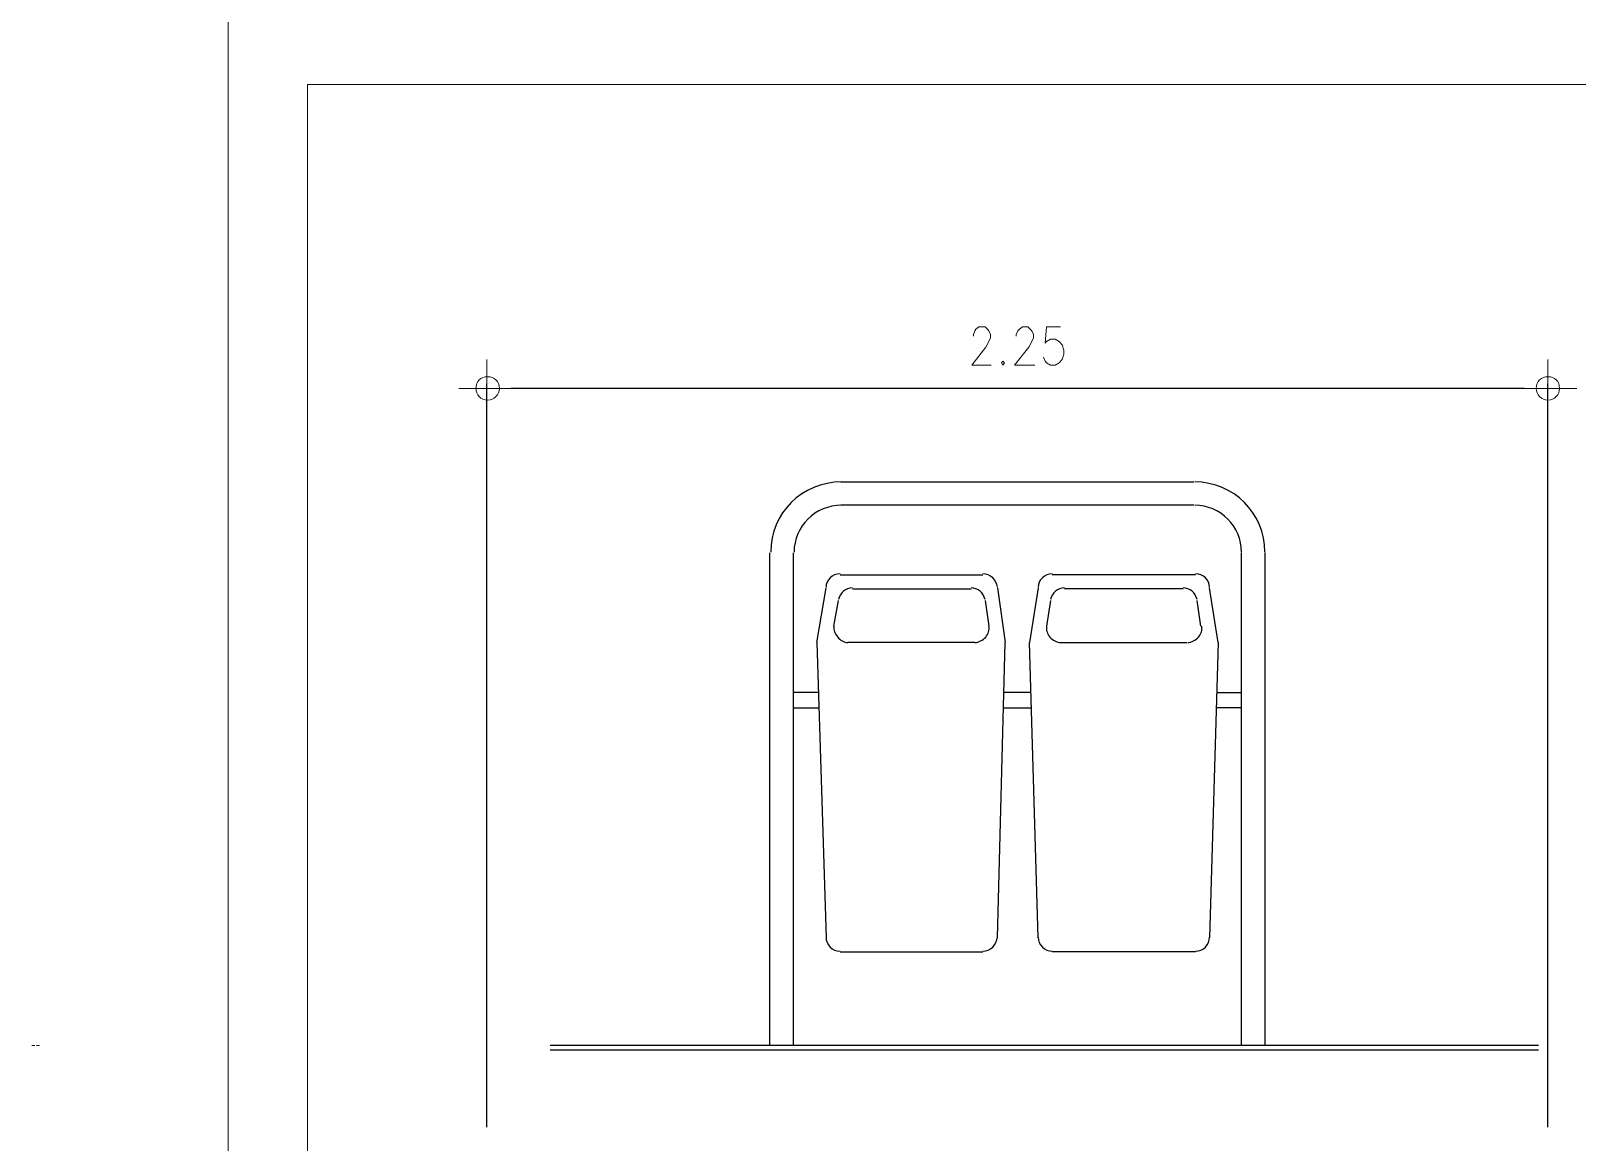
# Model space of a CAD drawing. Header units: millimetres. Extents: x 2928 to 3112, y 1220 to 1280.
# Drawn here: x 3093.92 to 3100.49, y 1263.3 to 1268.02 of the extents above; entities that cross this region are included whole.
import ezdxf

# ---------------------------------------------------------------- set-up
doc = ezdxf.new("R2010")
doc.units = ezdxf.units.MM

msp = doc.modelspace()

# ---------------------------------------------------------------- linework, layer by layer
at = {"color": 7, "linetype": 'Continuous', "lineweight": 9, "true_color": 0x000007}
for points in [[(3076.18335, 1258.80136), (3075.05864, 1258.80136), (3075.05864, 1278.52352), (3094.76095, 1278.52352), (3094.76095, 1258.80136), (3086.68287, 1258.80136)], [(3096.2363, 1258.80136), (3095.09836, 1258.80136), (3095.09836, 1267.78914), (3109.85194, 1267.78914), (3109.85194, 1258.80136), (3108.06232, 1258.80136)], [(3097.92337, 1266.72066), (3097.92337, 1266.72728), (3097.92999, 1266.74382), (3097.93329, 1266.75043), (3097.94653, 1266.76036), (3097.97299, 1266.76036), (3097.98291, 1266.75043), (3097.98953, 1266.74382), (3097.99615, 1266.72728), (3097.99615, 1266.71405), (3097.98953, 1266.69751), (3097.9763, 1266.67435), (3097.91676, 1266.59827), (3097.99945, 1266.59827)], [(3098.10531, 1266.72066), (3098.10531, 1266.72728), (3098.11193, 1266.74382), (3098.11854, 1266.75043), (3098.13177, 1266.76036), (3098.15493, 1266.76036), (3098.16485, 1266.75043), (3098.17147, 1266.74382), (3098.17809, 1266.72728), (3098.17809, 1266.71405), (3098.17147, 1266.69751), (3098.15824, 1266.67435), (3098.09869, 1266.59827), (3098.1847, 1266.59827)], [(3098.29386, 1266.76036), (3098.23432, 1266.76036), (3098.2277, 1266.69089), (3098.23432, 1266.69751), (3098.25086, 1266.70743), (3098.27071, 1266.70743), (3098.28725, 1266.69751), (3098.30048, 1266.68427), (3098.3071, 1266.66112), (3098.3071, 1266.64458), (3098.30048, 1266.62142), (3098.28725, 1266.60819), (3098.27071, 1266.59827), (3098.25086, 1266.59827), (3098.23432, 1266.60819), (3098.2277, 1266.61481), (3098.22109, 1266.63135)], [(3095.85919, 1266.37994), (3095.85919, 1266.62142), (3095.85919, 1266.62142)], [(3100.36135, 1266.62142), (3100.36135, 1266.37994), (3100.36135, 1266.37994)], [(3095.98159, 1266.49903), (3095.74011, 1266.49903), (3095.74011, 1266.49903)], [(3100.24226, 1266.49903), (3100.48375, 1266.49903), (3100.48375, 1266.49903)]]:
    msp.add_lwpolyline(points, dxfattribs=at)
msp.add_lwpolyline([(3098.04907, 1266.61481), (3098.04246, 1266.60819), (3098.04907, 1266.59827), (3098.05569, 1266.60819)], close=True, dxfattribs=at)
at = {"color": 253, "linetype": 'Continuous', "lineweight": -2, "true_color": 0x9a9a9a}
for points in [[(3095.85919, 1263.36306), (3095.85919, 1266.51887), (3095.85919, 1266.51887)], [(3100.26211, 1266.49903), (3095.96174, 1266.49903), (3095.96174, 1266.49903)], [(3100.36135, 1263.36306), (3100.36135, 1266.51887), (3100.36135, 1266.51887)], [(3097.26508, 1265.20892), (3097.15923, 1265.20892), (3097.15923, 1265.20892)], [(3098.16816, 1265.20892), (3098.05238, 1265.20892), (3098.05238, 1265.20892)], [(3098.95546, 1265.20892), (3099.06132, 1265.20892), (3099.06132, 1265.20892)], [(3097.15923, 1265.14276), (3097.26839, 1265.14276), (3097.26839, 1265.14276)], [(3098.05238, 1265.14276), (3098.16816, 1265.14276), (3098.16816, 1265.14276)], [(3099.06132, 1265.14276), (3098.95215, 1265.14276), (3098.95215, 1265.14276)]]:
    msp.add_lwpolyline(points, dxfattribs=at)
at = {"color": 7, "linetype": 'Continuous', "lineweight": -2, "true_color": 0x000007}
for points in [[(3097.36101, 1266.10207), (3098.85953, 1266.10207), (3098.85953, 1266.10207)], [(3098.85953, 1266.00283), (3097.36101, 1266.00283), (3097.36101, 1266.00283)], [(3097.15923, 1265.80104), (3097.15923, 1263.7104), (3097.05999, 1263.7104), (3097.05999, 1265.80104)], [(3099.06132, 1263.7104), (3099.06132, 1265.80104), (3099.06132, 1265.80104)], [(3099.16055, 1265.80104), (3099.16055, 1263.7104), (3099.06132, 1263.7104)], [(3097.35771, 1265.70842), (3097.96307, 1265.70842), (3097.96307, 1265.70842)], [(3098.86614, 1265.70842), (3098.25748, 1265.70842), (3098.25748, 1265.70842)], [(3097.25847, 1265.42063), (3097.29816, 1265.65218), (3097.29816, 1265.65218)], [(3097.41063, 1265.64888), (3097.91345, 1265.64888), (3097.91345, 1265.64888)], [(3098.02592, 1265.65218), (3098.059, 1265.42063), (3098.059, 1265.42063)], [(3098.19793, 1265.65218), (3098.16155, 1265.42063), (3098.16155, 1265.42063)], [(3098.81322, 1265.64888), (3098.3104, 1265.64888), (3098.3104, 1265.64888)], [(3098.96208, 1265.42063), (3098.92569, 1265.65218), (3098.92569, 1265.65218)], [(3097.33124, 1265.49009), (3097.35109, 1265.59926), (3097.35109, 1265.59926)], [(3097.97299, 1265.59926), (3097.98953, 1265.49009), (3097.98953, 1265.49009)], [(3098.25086, 1265.59926), (3098.23432, 1265.49009), (3098.23432, 1265.49009)], [(3098.8893, 1265.49009), (3098.87276, 1265.59926), (3098.87276, 1265.59926)], [(3097.25847, 1265.42063), (3097.29816, 1264.1669), (3097.29816, 1264.1669)], [(3097.92999, 1265.42063), (3097.39079, 1265.42063), (3097.39079, 1265.42063)], [(3098.02592, 1264.1669), (3098.059, 1265.42063), (3098.059, 1265.42063)], [(3098.19793, 1264.1669), (3098.16155, 1265.42063), (3098.16155, 1265.42063)], [(3098.29386, 1265.42063), (3098.82976, 1265.42063), (3098.82976, 1265.42063)], [(3098.96208, 1265.42063), (3098.92569, 1264.1669), (3098.92569, 1264.1669)], [(3097.35771, 1264.10736), (3097.96307, 1264.10736), (3097.96307, 1264.10736)], [(3098.86614, 1264.10736), (3098.25748, 1264.10736), (3098.25748, 1264.10736)], [(3100.32165, 1263.7104), (3096.12714, 1263.7104), (3096.12714, 1263.7104)], [(3100.32165, 1263.69055), (3096.12714, 1263.69055), (3096.12714, 1263.69055)]]:
    msp.add_lwpolyline(points, dxfattribs=at)
at = {"color": 252, "linetype": 'Continuous', "lineweight": 5, "true_color": 0x989898}
for points in [[(3093.92734, 1263.7104), (3093.94057, 1263.7104), (3093.94057, 1263.7104)], [(3093.94718, 1263.7104), (3093.96041, 1263.7104), (3093.96041, 1263.7104)]]:
    msp.add_lwpolyline(points, dxfattribs=at)
at = {"color": 7, "linetype": 'Continuous', "lineweight": 9, "true_color": 0x000007}
for points in [[(3095.81288, 1266.49903), (3095.81288, 1266.47256), (3095.83273, 1266.44941), (3095.8625, 1266.44941), (3095.8625, 1266.44941), (3095.88897, 1266.44941), (3095.91212, 1266.47256), (3095.91212, 1266.49903), (3095.91212, 1266.49903), (3095.91212, 1266.5288), (3095.88897, 1266.54865), (3095.8625, 1266.54865), (3095.8625, 1266.54865), (3095.83273, 1266.54865), (3095.81288, 1266.5288), (3095.81288, 1266.49903)], [(3100.41097, 1266.49903), (3100.41097, 1266.5288), (3100.39112, 1266.54865), (3100.36135, 1266.54865), (3100.36135, 1266.54865), (3100.33489, 1266.54865), (3100.31173, 1266.5288), (3100.31173, 1266.49903), (3100.31173, 1266.49903), (3100.31173, 1266.47256), (3100.33489, 1266.44941), (3100.36135, 1266.44941), (3100.36135, 1266.44941), (3100.39112, 1266.44941), (3100.41097, 1266.47256), (3100.41097, 1266.49903)]]:
    msp.add_open_spline(points, degree=3, knots=[0, 0, 0, 0, 0.0625, 0.0625, 0.0625, 0.062501, 0.125, 0.125, 0.125, 0.125001, 0.1875, 0.1875, 0.1875, 0.187501, 1, 1, 1, 1], dxfattribs=at)
at = {"color": 7, "linetype": 'Continuous', "lineweight": -2, "true_color": 0x000007}
for points in [[(3097.36432, 1266.10207), (3097.19562, 1266.10207), (3097.0633, 1265.96975), (3097.0633, 1265.80435)], [(3099.16055, 1265.80435), (3099.16055, 1265.96975), (3099.02824, 1266.10207), (3098.86284, 1266.10207)], [(3097.36432, 1266.00283), (3097.25185, 1266.00283), (3097.16254, 1265.91351), (3097.16254, 1265.80435)], [(3099.06132, 1265.80435), (3099.06132, 1265.91351), (3098.972, 1266.00283), (3098.86284, 1266.00283)], [(3097.35771, 1265.71173), (3097.32463, 1265.71173), (3097.29816, 1265.68526), (3097.29816, 1265.65549)], [(3098.02592, 1265.65549), (3098.02261, 1265.68526), (3097.99615, 1265.71173), (3097.96307, 1265.71173)], [(3098.25748, 1265.71173), (3098.2277, 1265.71173), (3098.19793, 1265.68526), (3098.19793, 1265.65549)], [(3098.92569, 1265.65549), (3098.92569, 1265.68526), (3098.89922, 1265.71173), (3098.86614, 1265.71173)], [(3097.41063, 1265.65218), (3097.38086, 1265.65218), (3097.35771, 1265.63234), (3097.35109, 1265.60257)], [(3097.97299, 1265.60257), (3097.96637, 1265.63234), (3097.94322, 1265.65218), (3097.91345, 1265.65218)], [(3098.3104, 1265.65218), (3098.28063, 1265.65218), (3098.25748, 1265.63234), (3098.25086, 1265.60257)], [(3098.87276, 1265.60257), (3098.86614, 1265.63234), (3098.84299, 1265.65218), (3098.81322, 1265.65218)], [(3097.29816, 1264.17021), (3097.29816, 1264.13713), (3097.32463, 1264.11067), (3097.35771, 1264.11067)], [(3097.96307, 1264.11067), (3097.99615, 1264.11067), (3098.02261, 1264.13713), (3098.02592, 1264.17021)], [(3098.19793, 1264.17021), (3098.19793, 1264.13713), (3098.2277, 1264.11067), (3098.25748, 1264.11067)], [(3098.86614, 1264.11067), (3098.89922, 1264.11067), (3098.92569, 1264.13713), (3098.92569, 1264.17021)]]:
    msp.add_open_spline(points, degree=3, dxfattribs=at)
for points in [[(3097.33124, 1265.49009), (3097.33124, 1265.47355), (3097.33455, 1265.45701), (3097.34778, 1265.44378), (3097.34778, 1265.44378), (3097.35771, 1265.43055), (3097.37425, 1265.42063), (3097.39079, 1265.42063)], [(3097.92999, 1265.42063), (3097.94653, 1265.42063), (3097.96307, 1265.43055), (3097.9763, 1265.44378), (3097.9763, 1265.44378), (3097.98622, 1265.45701), (3097.99284, 1265.47355), (3097.98953, 1265.49009)], [(3098.23432, 1265.49009), (3098.23101, 1265.47355), (3098.23763, 1265.45701), (3098.24755, 1265.44378), (3098.24755, 1265.44378), (3098.26078, 1265.43055), (3098.27732, 1265.42063), (3098.29386, 1265.42063)], [(3098.83306, 1265.42063), (3098.8496, 1265.42063), (3098.86614, 1265.43055), (3098.87938, 1265.44378), (3098.87938, 1265.44378), (3098.8893, 1265.45701), (3098.89592, 1265.47355), (3098.89261, 1265.49009)]]:
    msp.add_open_spline(points, degree=3, knots=[0, 0, 0, 0, 0.125, 0.125, 0.125, 0.125001, 1, 1, 1, 1], dxfattribs=at)

doc.saveas('drawing.dxf')
